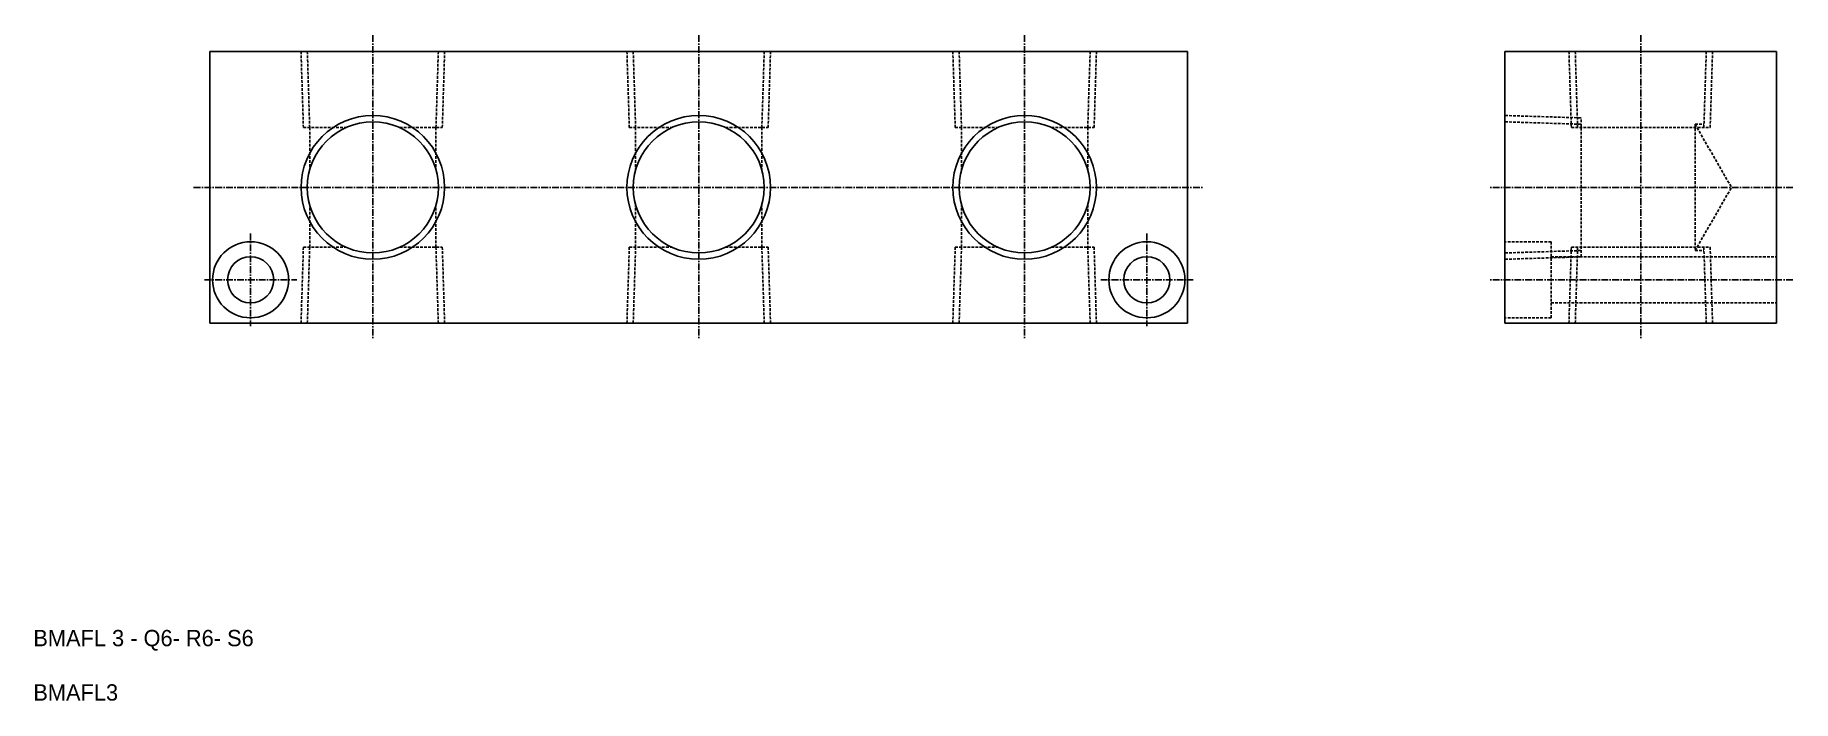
# Model space of a CAD drawing. Extents: x 519 to 842, y 1645 to 1767.
import ezdxf

# ---------------------------------------------------------------- set-up
doc = ezdxf.new("R2010")
doc.units = 0
doc.linetypes.add('CENTER', pattern=[2, 1.25, -0.25, 0.25, -0.25])
doc.linetypes.add('DASHED', pattern=[0.75, 0.5, -0.25])
doc.layers.get('0').update_dxf_attribs({"linetype": 'CONTINUOUS'})
doc.layers.add('CENTER', color=1, linetype='CENTER')

msp = doc.modelspace()

# ---------------------------------------------------------------- linework, layer by layer
at = {"color": 7, "linetype": 'CONTINUOUS'}
for p, q in [((550.78, 1764.15), (730.78, 1764.15)), ((550.78, 1764.15), (550.78, 1714.15)), ((730.78, 1764.15), (730.78, 1714.15)), ((789.21, 1764.15), (789.21, 1714.15)), ((789.21, 1764.15), (839.21, 1764.15)), ((839.21, 1764.15), (839.21, 1714.15)), ((730.78, 1714.15), (550.78, 1714.15)), ((839.21, 1714.15), (789.21, 1714.15))]:
    msp.add_line(p, q, dxfattribs=at)
at = {"color": 3, "linetype": 'DASHED'}
for p, q in [((567.56, 1764.15), (568, 1750.15)), ((568.72, 1764.15), (569.16, 1750.15)), ((592.84, 1764.15), (592.4, 1750.15)), ((594, 1764.15), (593.57, 1750.15)), ((627.56, 1764.15), (628, 1750.15)), ((628.72, 1764.15), (629.16, 1750.15)), ((652.84, 1764.15), (652.4, 1750.15)), ((654, 1764.15), (653.57, 1750.15)), ((687.56, 1764.15), (688, 1750.15)), ((688.72, 1764.15), (689.16, 1750.15)), ((712.84, 1764.15), (712.4, 1750.15)), ((714, 1764.15), (713.57, 1750.15)), ((800.99, 1764.15), (801.43, 1750.15)), ((802.15, 1764.15), (802.59, 1750.15)), ((826.27, 1764.15), (825.83, 1750.15)), ((827.43, 1764.15), (826.99, 1750.15)), ((789.21, 1752.37), (803.21, 1751.94)), ((789.21, 1751.21), (803.21, 1750.77)), ((802.59, 1750.15), (802.59, 1750.77)), ((802.59, 1750.77), (803.21, 1750.77)), ((803.21, 1726.37), (803.21, 1751.94)), ((824.21, 1750.77), (824.21, 1727.53)), ((824.21, 1750.77), (825.83, 1750.77)), ((824.21, 1750.77), (830.92, 1739.15)), ((825.83, 1750.15), (825.83, 1750.77)), ((568, 1750.15), (575.84, 1750.15)), ((569.16, 1750.15), (569.16, 1742.37)), ((585.72, 1750.15), (593.57, 1750.15)), ((592.4, 1750.15), (592.4, 1742.37)), ((628, 1750.15), (635.84, 1750.15)), ((629.16, 1750.15), (629.16, 1742.37)), ((645.72, 1750.15), (653.57, 1750.15)), ((652.4, 1750.15), (652.4, 1742.37)), ((688, 1750.15), (695.84, 1750.15)), ((689.16, 1750.15), (689.16, 1742.37)), ((705.72, 1750.15), (713.57, 1750.15)), ((712.4, 1750.15), (712.4, 1742.37)), ((801.43, 1750.15), (826.99, 1750.15)), ((824.21, 1727.53), (830.92, 1739.15)), ((569.16, 1728.15), (569.16, 1735.93)), ((592.4, 1728.15), (592.4, 1735.93)), ((629.16, 1728.15), (629.16, 1735.93)), ((652.4, 1728.15), (652.4, 1735.93)), ((689.16, 1728.15), (689.16, 1735.93)), ((712.4, 1735.93), (712.4, 1728.15)), ((568, 1728.15), (567.56, 1714.15)), ((568, 1728.15), (575.84, 1728.15)), ((569.16, 1728.15), (568.72, 1714.15)), ((585.72, 1728.15), (593.57, 1728.15)), ((592.4, 1728.15), (592.84, 1714.15)), ((593.57, 1728.15), (594, 1714.15)), ((628, 1728.15), (627.56, 1714.15)), ((628, 1728.15), (635.84, 1728.15)), ((629.16, 1728.15), (628.72, 1714.15)), ((645.72, 1728.15), (653.57, 1728.15)), ((652.4, 1728.15), (652.84, 1714.15)), ((653.57, 1728.15), (654, 1714.15)), ((688, 1728.15), (687.56, 1714.15)), ((688, 1728.15), (695.84, 1728.15)), ((689.16, 1728.15), (688.72, 1714.15)), ((705.72, 1728.15), (713.57, 1728.15)), ((712.4, 1728.15), (712.84, 1714.15)), ((713.57, 1728.15), (714, 1714.15)), ((797.71, 1729.15), (789.21, 1729.15)), ((797.71, 1729.15), (797.71, 1715.15)), ((801.43, 1728.15), (800.99, 1714.15)), ((801.43, 1728.15), (826.99, 1728.15)), ((802.59, 1728.15), (802.15, 1714.15)), ((802.59, 1728.15), (802.59, 1727.53)), ((825.83, 1728.15), (826.27, 1714.15)), ((825.83, 1728.15), (825.83, 1727.53)), ((826.99, 1728.15), (827.43, 1714.15)), ((789.21, 1727.09), (803.21, 1727.53)), ((789.21, 1725.93), (803.21, 1726.37)), ((797.71, 1726.4), (839.21, 1726.4)), ((802.59, 1727.53), (803.21, 1727.53)), ((824.21, 1727.53), (825.83, 1727.53)), ((797.71, 1715.15), (789.21, 1715.15)), ((797.71, 1717.9), (839.21, 1717.9))]:
    msp.add_line(p, q, dxfattribs=at)
at = {"color": 3}
msp.add_circle((580.78, 1739.15), 13.22, dxfattribs=at)
at = {"color": 7, "linetype": 'CONTINUOUS'}
for centre, radius in [((580.78, 1739.15), 12.06), ((640.78, 1739.15), 12.06), ((700.78, 1739.15), 12.06), ((558.28, 1722.15), 7), ((723.28, 1722.15), 7), ((558.28, 1722.15), 4.25), ((723.28, 1722.15), 4.25)]:
    msp.add_circle(centre, radius, dxfattribs=at)
at = {"color": 3, "linetype": 'CONTINUOUS'}
for centre in [(640.78, 1739.15), (700.78, 1739.15)]:
    msp.add_circle(centre, 13.22, dxfattribs=at)
at = {"layer": 'CENTER'}
for p, q in [((580.78, 1767.15), (580.78, 1711.15)), ((640.78, 1767.15), (640.78, 1711.15)), ((700.78, 1767.15), (700.78, 1711.15)), ((814.21, 1767.15), (814.21, 1711.15)), ((547.78, 1739.15), (733.78, 1739.15)), ((842.21, 1739.15), (786.21, 1739.15)), ((558.28, 1730.65), (558.28, 1713.65)), ((723.28, 1730.65), (723.28, 1713.65)), ((549.78, 1722.15), (566.78, 1722.15)), ((714.78, 1722.15), (731.78, 1722.15)), ((842.21, 1722.15), (786.21, 1722.15))]:
    msp.add_line(p, q, dxfattribs=at)

# ---------------------------------------------------------------- texts
at = {"color": 7, "linetype": 'CONTINUOUS'}
for s, p in [('BMAFL 3 - Q6- R6- S6', (518.28, 1654.74)), ('BMAFL3', (518.28, 1644.74))]:
    msp.add_text(s, height=3, dxfattribs=at).set_placement(p)

doc.saveas('drawing.dxf')
